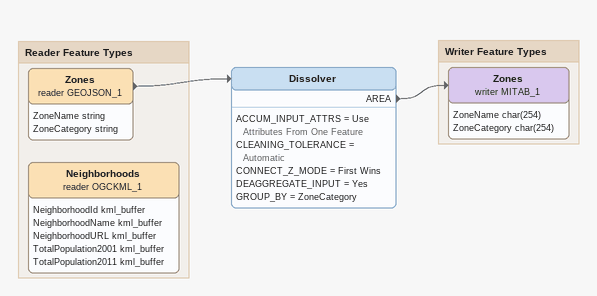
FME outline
Dissolver
    ACCUM_INPUT_ATTRS = Use Attributes From One Feature
    CLEANING_TOLERANCE = Automatic
    CONNECT_Z_MODE = First Wins
    DEAGGREGATE_INPUT = Yes
    GROUP_BY = ZoneCategory
    AREA -> Zones (writer MITAB_1)

Bookmark: Reader Feature Types
Zones (reader GEOJSON_1)
    attributes: ZoneName string, ZoneCategory string
    -> Dissolver
Neighborhoods (reader OGCKML_1)
    attributes: NeighborhoodId kml_buffer, NeighborhoodName kml_buffer, NeighborhoodURL kml_buffer, TotalPopulation2001 kml_buffer, TotalPopulation2011 kml_buffer

Bookmark: Writer Feature Types
Zones (writer MITAB_1)
    attributes: ZoneName char(254), ZoneCategory char(254)
